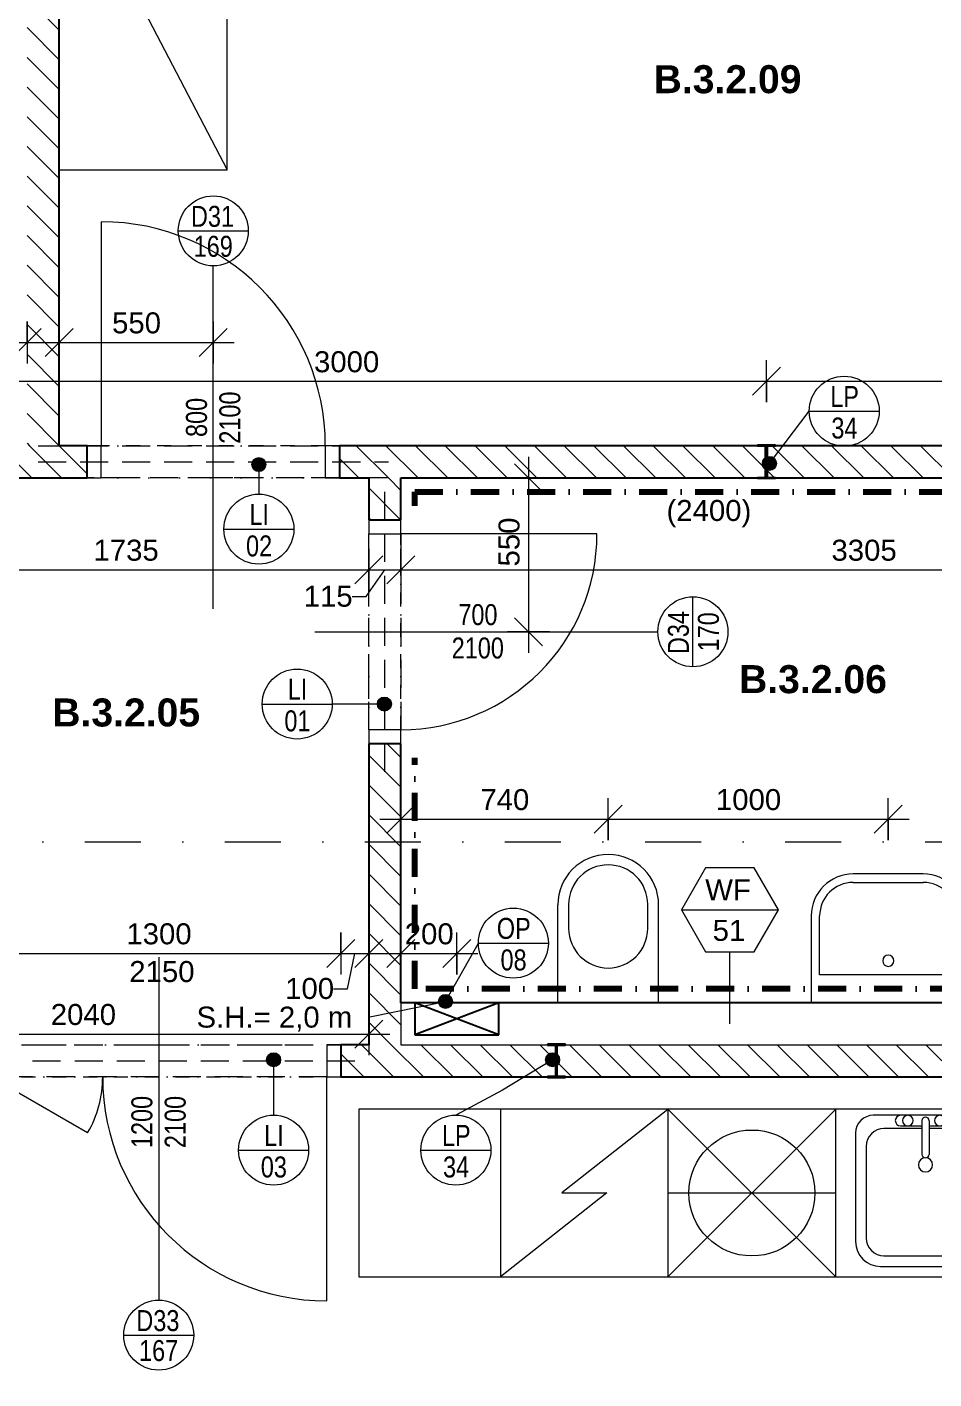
# Model space of a CAD drawing. Header units: millimetres. Extents: x -8380 to 43341, y -2985 to 58543.
# Drawn here: x 16081 to 19319, y 48883 to 53713 of the extents above; entities that cross this region are included whole.
import ezdxf

# ---------------------------------------------------------------- set-up
doc = ezdxf.new("R2010")
doc.units = ezdxf.units.MM
for name, pattern in [('HA_Dash_3mm-S1mm', [150, 100, -50]), ('HA_DashDot_10mm-S3mm', [500, 200, -150, 0, -150]), ('HA_DashDot_2_2mm-S0_6mm', [110, 50, -30, 0, -30]), ('HA_DashDot_4mm-S1mm', [200, 100, -50, 0, -50])]:
    doc.linetypes.add(name, pattern=pattern)
for name, color, linetype, lineweight in [('A-____-____-DIMS', 9, 'Continuous', 5), ('A-____-____-DIMS-50', 9, 'Continuous', 5), ('A-AREA-____-IDEN', 9, 'Continuous', 9), ('A-DETL-____-OTLN', 9, 'Continuous', 25), ('A-DOOR-____-IDEN', 9, 'Continuous', 9), ('A-DOOR-____-MCUT', 9, 'HA_DashDot_2_2mm-S0_6mm', 9), ('A-DOOR-____-OTLN', 9, 'Continuous', 9), ('A-DOOR-FRAM-MCUT', 9, 'Continuous', 9), ('A-GENM-____-HDLN', 9, 'HA_Dash_3mm-S1mm', 9), ('A-GENM-____-IDEN', 9, 'Continuous', 9), ('A-GENM-____-OTLN', 9, 'Continuous', 9), ('A-WALL-____-IDEN', 9, 'Continuous', 9), ('A-WALL-____-MCUT', 9, 'Continuous', 25), ('A-WALL-____-PATT', 9, 'Continuous', 25), ('G-____-____-TEXT', 9, 'Continuous', 5), ('I-FURN-____-OTLN', 9, 'Continuous', 9), ('I-WALL-____-MCUT', 9, 'Continuous', 25), ('P-SANR-FIXT-OTLN', 9, 'Continuous', 9), ('Q-CASE-____-OTLN', 9, 'Continuous', 9), ('Q-SPCQ-____-OTLN', 9, 'Continuous', 9), ('S-COLS-____-MCUT', 9, 'Continuous', 25), ('S-COLS-____-OTLN', 9, 'Continuous', 9), ('S-GRID-____-OTLN', 9, 'Continuous', 5)]:
    doc.layers.add(name, color=color, linetype=linetype, lineweight=lineweight)
doc.styles.add('Arial_1', font='arial.ttf', dxfattribs={"height": 75})
doc.styles.add('Arial_2', font='arial.ttf', dxfattribs={"width": 0.8, "height": 75})
doc.styles.add('Arial_B', font='arialbd.ttf', dxfattribs={"height": 100})
doc.dimstyles.new('Inner_Dimensions', dxfattribs={"dimscale": 304.8, "dimtxt": 76.519455, "dimasz": 0.328084, "dimexe": 0.246063, "dimexo": 0.0625, "dimgap": 0.032808, "dimtad": 1, "dimdec": 0, "dimzin": 0, "dimdsep": 46, "dimtxsty": 'Arial_1', "dimblk1": 'OBLIQUE', "dimblk2": 'OBLIQUE', "dimsah": 1, "dimcen": 0.09, "dimdle": 0.246063, "dimazin": 0, "dimtfac": 1, "dimtdec": 4, "dimtix": 1, "dimtmove": 2, "dimatfit": 3, "dimfxl": 0.246063, "dimfxlon": 1, "dimtvp": 1, "dimtolj": 1, "dimtzin": 0, "dimlwd": 9, "dimlwe": 9, "dimarcsym": 2})
doc.dimstyles.new('Inner_Dimensions_1', dxfattribs={"dimscale": 304.8, "dimtxt": 76.519455, "dimasz": 0.328084, "dimexe": 0.246063, "dimexo": 0.0625, "dimgap": 0.032808, "dimtad": 1, "dimdec": 0, "dimzin": 0, "dimdsep": 46, "dimtxsty": 'Arial_1', "dimblk1": 'OBLIQUE', "dimblk2": 'OBLIQUE', "dimsah": 1, "dimcen": 0.09, "dimdle": 0.246063, "dimazin": 0, "dimtfac": 1, "dimtdec": 4, "dimtix": 1, "dimtmove": 0, "dimatfit": 3, "dimfxl": 0.246063, "dimfxlon": 1, "dimtvp": 1, "dimtolj": 1, "dimtzin": 0, "dimlwd": 9, "dimlwe": 9, "dimarcsym": 2})
doc.dimstyles.new('Inner_Dimensions_2', dxfattribs={"dimscale": 304.8, "dimtxt": 76.519455, "dimasz": 0.328084, "dimexe": 0.246063, "dimexo": 0.0625, "dimgap": 0.032808, "dimtad": 1, "dimdec": 0, "dimzin": 0, "dimdsep": 46, "dimtxsty": 'Arial_1', "dimblk1": 'OBLIQUE', "dimblk2": 'OBLIQUE', "dimsah": 1, "dimcen": 0.09, "dimdle": 0.246063, "dimazin": 0, "dimtfac": 1, "dimtdec": 4, "dimtix": 1, "dimtmove": 1, "dimatfit": 3, "dimfxl": 0.246063, "dimfxlon": 1, "dimtvp": 1, "dimtolj": 1, "dimtzin": 0, "dimlwd": 9, "dimlwe": 9, "dimarcsym": 2})
pattern_1 = [(135, (0, 0), (-53.03301, -53.03301), [])]

# ---------------------------------------------------------------- blocks, each defined once
blk = doc.blocks.new('HA_DR_Single_Swing_Solid - In_BJ_800x2100-2124338-DPS_3NP - B')
at = {"layer": 'A-DOOR-____-MCUT'}
for p, q in [((-400, 57.5), (400, 57.5)), ((-400, -57.5), (400, -57.5))]:
    blk.add_line(p, q, dxfattribs=at)
at = {"layer": 'A-DOOR-____-OTLN', "lineweight": 5}
blk.add_line((400, -857.5), (400, -57.5), dxfattribs=at)
blk.add_arc((400, -57.5), 800, 180, 270, dxfattribs=at)
at = {"layer": 'A-DOOR-FRAM-MCUT'}
for p, q in [((-400, 57.5), (-450, 57.5)), ((-400, -57.5), (-400, 57.5)), ((450, 57.5), (400, 57.5)), ((400, 57.5), (400, -57.5)), ((-450, -57.5), (-400, -57.5)), ((400, -57.5), (450, -57.5))]:
    blk.add_line(p, q, dxfattribs=at)
blk = doc.blocks.new('HA_DR_Single_Swing_Solid - In_BJ_700x2100-2124342-DPS_3NP - B')
at = {"layer": 'A-DOOR-____-MCUT'}
for p, q in [((-350, 57.5), (350, 57.5)), ((-350, -57.5), (350, -57.5))]:
    blk.add_line(p, q, dxfattribs=at)
at = {"layer": 'A-DOOR-____-OTLN', "lineweight": 5}
blk.add_line((350, -757.5), (350, -57.5), dxfattribs=at)
blk.add_arc((350, -57.5), 700, 180, 270, dxfattribs=at)
at = {"layer": 'A-DOOR-FRAM-MCUT'}
for p, q in [((-350, 57.5), (-400, 57.5)), ((-350, -57.5), (-350, 57.5)), ((400, 57.5), (350, 57.5)), ((350, 57.5), (350, -57.5)), ((-400, -57.5), (-350, -57.5)), ((350, -57.5), (400, -57.5))]:
    blk.add_line(p, q, dxfattribs=at)
blk = doc.blocks.new('ABMV_Toilet_WallHung - Default-1991237-DPS_3NP - B')
at = {"layer": 'P-SANR-FIXT-OTLN'}
for p, q in [((-55, 75), (-55, 424.6)), ((-16.3, 426.2), (-16.3, 340.3)), ((266.3, 340.3), (266.3, 426.2)), ((305, 75), (305, 424.6))]:
    blk.add_line(p, q, dxfattribs=at)
for centre, radius, start, end in [((125, 424.6), 180, 0, 180), ((125, 426.2), 141.3, 360, 180), ((125, 340.3), 141.3, 180, 360)]:
    blk.add_arc(centre, radius, start, end, dxfattribs=at)
blk = doc.blocks.new('ABMV_WashBasin_Generic - 550x460-1960196-DPS_3NP - B')
at = {"layer": 'P-SANR-FIXT-OTLN'}
for p, q in [((250, 535), (0, 535)), ((0, 505), (250, 505)), ((-150, 385), (-150, 75)), ((-120, 175), (-120, 385)), ((370, 385), (370, 175)), ((400, 75), (400, 385)), ((370, 175), (-120, 175))]:
    blk.add_line(p, q, dxfattribs=at)
for centre, radius, start, end in [((0, 385), 150, 90, 180), ((250, 385), 150, 360, 90), ((0, 385), 120, 90, 180), ((250, 385), 120, 360, 90), ((125, 225), 20, 90, 270), ((125, 225), 20, 270, 90)]:
    blk.add_arc(centre, radius, start, end, dxfattribs=at)
blk = doc.blocks.new('HA_DR_Double_Swing_Solid - In_BJ_1200x2100_800-1670800-DPS_3NP - B')
at = {"layer": 'A-DOOR-____-MCUT'}
for p, q in [((-600, 57.5), (600, 57.5)), ((-600, -57.5), (600, -57.5))]:
    blk.add_line(p, q, dxfattribs=at)
at = {"layer": 'A-DOOR-____-OTLN', "lineweight": 5}
for p, q in [((-253.6, -257.5), (-600, -57.5)), ((600, -857.5), (600, -57.5))]:
    blk.add_line(p, q, dxfattribs=at)
for centre, radius, start, end in [((-600, -57.5), 400, 330, 0), ((600, -57.5), 800, 180, 270)]:
    blk.add_arc(centre, radius, start, end, dxfattribs=at)
at = {"layer": 'A-DOOR-FRAM-MCUT'}
for p, q in [((-600, 57.5), (-650, 57.5)), ((-600, -57.5), (-600, 57.5)), ((650, 57.5), (600, 57.5)), ((600, 57.5), (600, -57.5)), ((-650, -57.5), (-600, -57.5)), ((600, -57.5), (650, -57.5))]:
    blk.add_line(p, q, dxfattribs=at)
blk = doc.blocks.new('Casework 6 - Casework 6-1454618-DPS_3NP - B')
at = {"layer": 'Q-CASE-____-OTLN'}
for p, q in [((17770.7, 49847.7), (17265.7, 49847.7)), ((17265.7, 49847.7), (17265.7, 49247.7)), ((19855.7, 49847.7), (18968.8, 49847.7)), ((20620.7, 48771.8), (20620.7, 49537.7)), ((17265.7, 49247.7), (17770.7, 49247.7)), ((18968.8, 49247.7), (20020.7, 49247.7)), ((20020.7, 49247.7), (20020.7, 48771.8)), ((20020.7, 48171.8), (20020.7, 47677.7)), ((20620.7, 47677.7), (20620.7, 48171.8)), ((20020.7, 47677.7), (20620.7, 47677.7))]:
    blk.add_line(p, q, dxfattribs=at)
blk = doc.blocks.new('Lednice_Mraznička_ADNS - Lednice 600x600x1800-1448766-DPS_3NP - B')
at = {"layer": 'Q-SPCQ-____-OTLN'}
for p, q in [((298.1, 300), (-300, 300)), ((-300, 300), (-300, -300)), ((298.1, 298.5), (-80, 0)), ((80, 0), (-300, -300)), ((-80, 0), (80, 0)), ((-300, -300), (298.1, -300))]:
    blk.add_line(p, q, dxfattribs=at)
blk = doc.blocks.new('Kuchyňská_linka_myčka_ADNS - Myčka-1448768-DPS_3NP - B')
at = {"layer": 'Q-SPCQ-____-OTLN'}
for p, q in [((300, 300), (-300, 300)), ((-300, 300), (-300, -300)), ((300, 300), (-300, -300)), ((-300, 300), (300, -300)), ((300, 300), (-300, 300)), ((-300, 300), (-300, 0)), ((300, -300), (300, 300)), ((300, 0), (300, 300)), ((-300, 0), (300, 0)), ((-300, -300), (300, -300))]:
    blk.add_line(p, q, dxfattribs=at)
blk.add_circle((0, 0), 225, dxfattribs=at)
blk = doc.blocks.new('Skříňka se dřezem_ pravoúhlá - 500 x 440mm-1452876-DPS_3NP - B')
at = {"layer": 'P-SANR-FIXT-OTLN'}
for p, q in [((202.2, 180.1), (-170.8, 180.1)), ((202.2, 180.1), (-170.8, 180.1)), ((91.9, 180.1), (-73.2, 180.1)), ((3, 160.7), (3, 40.4)), ((28.4, 160.7), (28.4, 40.4)), ((-234.3, 116.6), (-234.3, -271)), ((-234.3, 116.6), (-234.3, -271)), ((3, 132.5), (-132.7, 132.5)), ((-73.2, 142), (3, 142)), ((28.4, 142), (91.9, 142)), ((164.1, 132.5), (28.4, 132.5)), ((265.7, -275.5), (265.7, 116.6)), ((265.7, -275.5), (265.7, 116.6)), ((-196.2, 69), (-196.2, -258.3)), ((227.6, -258.3), (227.6, 69)), ((-132.7, -321.8), (164.1, -321.8)), ((-145.4, -359.9), (181.3, -359.9)), ((-145.4, -359.9), (181.3, -359.9))]:
    blk.add_line(p, q, dxfattribs=at)
for centre, radius, start, end in [((-170.8, 116.6), 63.5, 90, 180), ((-170.8, 116.6), 63.5, 90, 180), ((-73.2, 161.1), 19, 90, 270), ((-47.8, 161.1), 19, 360, 180), ((-47.8, 161.1), 19, 180, 0), ((15.7, 160.7), 12.7, 360, 180), ((66.5, 161.1), 19, 360, 180), ((66.5, 161.1), 19, 180, 360), ((91.9, 161.1), 19, 270, 90), ((202.2, 116.6), 63.5, 0, 90), ((202.2, 116.6), 63.5, 360, 90), ((-132.7, 69), 63.5, 90, 180), ((164.1, 69), 63.5, 0, 90), ((15.7, 3.2), 25.4, 360, 180), ((15.7, 3.2), 25.4, 180, 0), ((15.7, 40.4), 12.7, 180, 0), ((-145.4, -271), 88.9, 180, 270), ((-145.4, -271), 88.9, 180, 270), ((-132.7, -258.3), 63.5, 180, 270), ((164.1, -258.3), 63.5, 270, 0), ((181.3, -275.5), 84.4, 270, 0), ((181.3, -275.5), 84.4, 270, 0)]:
    blk.add_arc(centre, radius, start, end, dxfattribs=at)
blk = doc.blocks.new('NAB_Šatní_skříň_ADNS - 600x2000xšířka-1508576-DPS_3NP - B')
at = {"layer": 'I-FURN-____-OTLN'}
for p, q in [((2300, 600), (1095.4, 600)), ((1150, 0), (2300, 600)), ((2300, 0), (2300, 600)), ((88.2, 554), (1150, 0))]:
    blk.add_line(p, q, dxfattribs=at)
blk = doc.blocks.new('HA_GM_Tiling_LineBased - Generic Tiles-1704467-DPS_3NP - B')
at = {"layer": 'A-GENM-____-OTLN', "linetype": 'HA_DashDot_4mm-S1mm', "lineweight": 80}
blk.add_line((50, -50), (99.7, -50), dxfattribs=at)
blk = doc.blocks.new('HA_GM_Tiling_LineBased - Generic Tiles-1704434-DPS_3NP - B')
at = {"layer": 'A-GENM-____-OTLN', "linetype": 'HA_DashDot_4mm-S1mm', "lineweight": 80}
blk.add_line((50, -50), (3255, -50), dxfattribs=at)
blk = doc.blocks.new('HA_GM_Tiling_LineBased - Generic Tiles-1704479-DPS_3NP - B')
at = {"layer": 'A-GENM-____-OTLN', "linetype": 'HA_DashDot_4mm-S1mm', "lineweight": 80}
blk.add_line((50, -50), (2390, -50), dxfattribs=at)
blk = doc.blocks.new('HA_GM_Tiling_LineBased - Generic Tiles-2045616-DPS_3NP - B')
at = {"layer": 'A-GENM-____-OTLN', "linetype": 'HA_DashDot_4mm-S1mm', "lineweight": 80}
blk.add_line((50, -50), (875.3, -50), dxfattribs=at)
blk = doc.blocks.new('HA_sCO_I_Parallel - IPE 120-1899490-DPS_3NP - B')
at = {"layer": 'S-COLS-____-MCUT'}
for p, q in [((-32, 60), (32, 60)), ((-32, 55.6), (-32, 60)), ((-3.15, 55.6), (-32, 55.6)), ((-3.15, -55.6), (-3.15, 55.6)), ((3.15, 55.6), (3.15, -55.6)), ((32, 55.6), (3.15, 55.6)), ((32, 60), (32, 55.6)), ((-32, -55.6), (-3.15, -55.6)), ((-32, -60), (-32, -55.6)), ((32, -60), (-32, -60)), ((3.15, -55.6), (32, -55.6)), ((32, -55.6), (32, -60))]:
    blk.add_line(p, q, dxfattribs=at)
blk = doc.blocks.new('TB_Porotherm KP11_5_1500mm - TB_Porotherm KP11_5_1500mm-1920557-DPS_3NP - B')
at = {"layer": 'A-GENM-____-HDLN'}
for p, q in [((-750, 57.5), (750, 57.5)), ((-750, 0), (750, 0)), ((750, -57.5), (-750, -57.5))]:
    blk.add_line(p, q, dxfattribs=at)
blk = doc.blocks.new('TB_Porotherm KP11_5_1000mm - TB_Porotherm KP11_5_1000mm-1908785-DPS_3NP - B')
at = {"layer": 'A-GENM-____-HDLN'}
for p, q in [((-500, 57.5), (500, 57.5)), ((-500, 0), (500, 0)), ((500, -57.5), (-500, -57.5))]:
    blk.add_line(p, q, dxfattribs=at)
blk = doc.blocks.new('TB_Porotherm KP11_5_1250mm - TB_Porotherm KP11_5_1250mm-1919733-DPS_3NP - B')
at = {"layer": 'A-GENM-____-HDLN'}
for p, q in [((-625, 57.5), (625, 57.5)), ((-625, 0), (625, 0)), ((625, -57.5), (-625, -57.5))]:
    blk.add_line(p, q, dxfattribs=at)
blk = doc.blocks.new('HA_sCO_I_Parallel - IPE 120-2045981-DPS_3NP - B')
at = {"layer": 'S-COLS-____-MCUT'}
for p, q in [((32, 60), (-32, 60)), ((-32, 60), (-32, 55.6)), ((-32, 55.6), (-3.15, 55.6)), ((-3.15, 55.6), (-3.15, -55.6)), ((3.15, -55.6), (3.15, 55.6)), ((3.15, 55.6), (32, 55.6)), ((32, 55.6), (32, 60)), ((-32, -55.6), (-32, -60)), ((-3.15, -55.6), (-32, -55.6)), ((-32, -60), (32, -60)), ((32, -55.6), (3.15, -55.6)), ((32, -60), (32, -55.6))]:
    blk.add_line(p, q, dxfattribs=at)
blk = doc.blocks.new('DIMBLOCK39-DPS_3NP - B')
at = {"layer": 'A-____-____-DIMS-50', "lineweight": 9}
for p, q in [((15565.7, 51849.1), (15565.7, 51699.1)), ((15565.7, 51774.1), (15565.7, 51849.1)), ((15565.7, 51774.1), (15615.7, 51824.1)), ((17300.7, 51849.1), (17300.7, 51699.1)), ((17300.7, 51774.1), (17300.7, 51849.1)), ((17300.7, 51774.1), (17350.7, 51824.1)), ((15565.7, 51774.1), (15515.7, 51724.1)), ((15565.7, 51774.1), (17300.7, 51774.1)), ((17300.7, 51774.1), (17250.7, 51724.1))]:
    blk.add_line(p, q, dxfattribs=at)
at = {"layer": 'A-____-____-DIMS-50', "color": 0, "lineweight": 9, "insert": (16317.8, 51881.5), "char_height": 75, "width": 276.883, "attachment_point": 1, "line_spacing_factor": 0.941778, "style": 'Arial_1'}
blk.add_mtext('1735', dxfattribs=at)
blk = doc.blocks.new('_Oblique')
at = {"color": 0, "linetype": 'ByBlock', "lineweight": -2}
blk.add_line((-0.5, -0.5), (0.5, 0.5), dxfattribs=at)
blk = doc.blocks.new('DIMBLOCK40-DPS_3NP - B')
at = {"layer": 'A-____-____-DIMS-50', "lineweight": 9}
for p, q in [((17300.7, 51849.1), (17300.7, 51699.1)), ((17300.7, 51774.1), (17300.7, 51849.1)), ((17300.7, 51774.1), (17350.7, 51824.1)), ((17415.7, 51849.1), (17415.7, 51699.1)), ((17415.7, 51774.1), (17415.7, 51849.1)), ((17415.7, 51774.1), (17465.7, 51824.1)), ((17300.7, 51774.1), (17250.7, 51724.1)), ((17291.3, 51678.8), (17358.2, 51774.1)), ((17300.7, 51774.1), (17415.7, 51774.1)), ((17415.7, 51774.1), (17365.7, 51724.1)), ((17241.3, 51678.8), (17291.3, 51678.8))]:
    blk.add_line(p, q, dxfattribs=at)
at = {"layer": 'A-____-____-DIMS-50', "color": 0, "lineweight": 9, "insert": (17068.3, 51717.3), "char_height": 75, "width": 207.662, "attachment_point": 1, "line_spacing_factor": 0.941778, "style": 'Arial_1'}
blk.add_mtext('115', dxfattribs=at)
blk = doc.blocks.new('DIMBLOCK41-DPS_3NP - B')
at = {"layer": 'A-____-____-DIMS-50', "lineweight": 9}
for p, q in [((17415.7, 51849.1), (17415.7, 51699.1)), ((17415.7, 51774.1), (17415.7, 51849.1)), ((17415.7, 51774.1), (17465.7, 51824.1)), ((20720.7, 51849.1), (20720.7, 51699.1)), ((20720.7, 51774.1), (20720.7, 51849.1)), ((20720.7, 51774.1), (20770.7, 51824.1)), ((17415.7, 51774.1), (17365.7, 51724.1)), ((17415.7, 51774.1), (20795.7, 51774.1)), ((20720.7, 51774.1), (20670.7, 51724.1))]:
    blk.add_line(p, q, dxfattribs=at)
at = {"layer": 'A-____-____-DIMS-50', "color": 0, "lineweight": 9, "insert": (18952.8, 51881.5), "char_height": 75, "width": 276.883, "attachment_point": 1, "line_spacing_factor": 0.941778, "style": 'Arial_1'}
blk.add_mtext('3305', dxfattribs=at)
blk = doc.blocks.new('DIMBLOCK69-DPS_3NP - B')
at = {"layer": 'A-____-____-DIMS-50', "lineweight": 9}
for p, q in [((15450.7, 52511.3), (15450.7, 52661.3)), ((16080.7, 52661.3), (16080.7, 52511.3)), ((16080.7, 52586.3), (16080.7, 52661.3)), ((15450.7, 52586.3), (15500.7, 52636.3)), ((16080.7, 52586.3), (16130.7, 52636.3)), ((15375.7, 52586.3), (16155.7, 52586.3)), ((15450.7, 52586.3), (15400.7, 52536.3)), ((15450.7, 52586.3), (15450.7, 52511.3)), ((16080.7, 52586.3), (16030.7, 52536.3))]:
    blk.add_line(p, q, dxfattribs=at)
at = {"layer": 'A-____-____-DIMS-50', "color": 0, "lineweight": 9, "insert": (15679.2, 52693.7), "char_height": 75, "width": 207.662, "attachment_point": 1, "line_spacing_factor": 0.941778, "style": 'Arial_1'}
blk.add_mtext('630', dxfattribs=at)
blk = doc.blocks.new('HA_TAG_Door_TypeMark_wDimensions - Scale50_Right with Bouble-921060-DPS_3NP - B')
at = {"layer": 'A-DOOR-____-IDEN'}
for p, q in [((0, 5), (0, -19.5)), ((-2.5, -22), (2.5, -22))]:
    blk.add_line(p, q, dxfattribs=at)
blk.add_circle((0, -22), 2.5, dxfattribs=at)
blk = doc.blocks.new('HA_TAG_Door_TypeMark_wDimensions - Scale50_Left with Bouble-921048-DPS_3NP - B')
at = {"layer": 'A-DOOR-____-IDEN'}
for p, q in [((-2.5, 22), (2.5, 22)), ((0, -5), (0, 19.5))]:
    blk.add_line(p, q, dxfattribs=at)
blk.add_circle((0, 22), 2.5, dxfattribs=at)
blk = doc.blocks.new('HA_TAG_WA_Partitions - Group _ Type Mark-556634-DPS_3NP - B')
at = {"layer": 'A-WALL-____-IDEN'}
for p, q in [((-1.732, 3), (-3.464, 0)), ((1.732, 3), (-1.732, 3)), ((3.464, 0), (1.732, 3)), ((-3.464, 0), (3.464, 0)), ((-3.464, 0), (-1.732, -3)), ((1.732, -3), (3.464, 0)), ((-1.732, -3), (1.732, -3))]:
    blk.add_line(p, q, dxfattribs=at)
blk = doc.blocks.new('DIMBLOCK127-DPS_3NP - B')
at = {"layer": 'A-____-____-DIMS-50', "lineweight": 9}
for p, q in [((17871.3, 52177.4), (17871.3, 51477.7)), ((17871.3, 52102.4), (17821.3, 52152.4)), ((17946.3, 52102.4), (17796.3, 52102.4)), ((17871.3, 52102.4), (17921.3, 52052.4)), ((17871.3, 52102.4), (17946.3, 52102.4)), ((17871.3, 51552.7), (17821.3, 51602.7)), ((17946.3, 51552.7), (17796.3, 51552.7)), ((17871.3, 51552.7), (17921.3, 51502.7)), ((17871.3, 51552.7), (17946.3, 51552.7))]:
    blk.add_line(p, q, dxfattribs=at)
at = {"layer": 'A-____-____-DIMS-50', "color": 0, "lineweight": 9, "insert": (17764, 51785.8), "char_height": 75, "width": 207.662, "attachment_point": 1, "rotation": 90, "line_spacing_factor": 0.941778, "style": 'Arial_1'}
blk.add_mtext('550', dxfattribs=at)
blk = doc.blocks.new('DIMBLOCK128-DPS_3NP - B')
at = {"layer": 'A-____-____-DIMS-50', "lineweight": 9}
for p, q in [((16195.7, 52661.3), (16195.7, 52511.3)), ((16195.7, 52586.3), (16195.7, 52661.3)), ((16745.7, 52661.3), (16745.7, 52511.3)), ((16745.7, 52586.3), (16745.7, 52661.3)), ((16195.7, 52586.3), (16245.7, 52636.3)), ((16745.7, 52586.3), (16795.7, 52636.3)), ((16120.7, 52586.3), (16820.7, 52586.3)), ((16195.7, 52586.3), (16145.7, 52536.3)), ((16745.7, 52586.3), (16695.7, 52536.3))]:
    blk.add_line(p, q, dxfattribs=at)
at = {"layer": 'A-____-____-DIMS-50', "color": 0, "lineweight": 9, "insert": (16384.2, 52693.7), "char_height": 75, "width": 207.662, "attachment_point": 1, "line_spacing_factor": 0.941778, "style": 'Arial_1'}
blk.add_mtext('550', dxfattribs=at)
blk = doc.blocks.new('DIMBLOCK138-DPS_3NP - B')
at = {"layer": 'A-____-____-DIMS-50', "lineweight": 9}
for p, q in [((15260.7, 50190.5), (15260.7, 50040.5)), ((15260.7, 50115.5), (15260.7, 50190.5)), ((17300.7, 50190.5), (17300.7, 50040.5)), ((17300.7, 50115.5), (17300.7, 50190.5)), ((15260.7, 50115.5), (15310.7, 50165.5)), ((17300.7, 50115.5), (17350.7, 50165.5)), ((15260.7, 50115.5), (15210.7, 50065.5)), ((15260.7, 50115.5), (17375.7, 50115.5)), ((17300.7, 50115.5), (17250.7, 50065.5))]:
    blk.add_line(p, q, dxfattribs=at)
at = {"layer": 'A-____-____-DIMS-50', "color": 0, "lineweight": 9, "insert": (16165.3, 50222.9), "char_height": 75, "width": 276.883, "attachment_point": 1, "line_spacing_factor": 0.941778, "style": 'Arial_1'}
blk.add_mtext('2040', dxfattribs=at)
blk = doc.blocks.new('DIMBLOCK174-DPS_3NP - B')
at = {"layer": 'A-____-____-DIMS-50', "lineweight": 9}
for p, q in [((15900.7, 50478.7), (15900.7, 50328.7)), ((15900.7, 50403.7), (15900.7, 50478.7)), ((17200.7, 50478.7), (17200.7, 50328.7)), ((17200.7, 50403.7), (17200.7, 50478.7)), ((15900.7, 50403.7), (15950.7, 50453.7)), ((17200.7, 50403.7), (17250.7, 50453.7)), ((15900.7, 50403.7), (15850.7, 50353.7)), ((15900.7, 50403.7), (17200.7, 50403.7)), ((17200.7, 50403.7), (17150.7, 50353.7))]:
    blk.add_line(p, q, dxfattribs=at)
at = {"layer": 'A-____-____-DIMS-50', "color": 0, "lineweight": 9, "insert": (16435.3, 50511.1), "char_height": 75, "width": 276.883, "attachment_point": 1, "line_spacing_factor": 0.941778, "style": 'Arial_1'}
blk.add_mtext('1300', dxfattribs=at)
blk = doc.blocks.new('DIMBLOCK175-DPS_3NP - B')
at = {"layer": 'A-____-____-DIMS-50', "lineweight": 9}
for p, q in [((17200.7, 50478.7), (17200.7, 50328.7)), ((17200.7, 50403.7), (17200.7, 50478.7)), ((17300.7, 50478.7), (17300.7, 50328.7)), ((17300.7, 50403.7), (17300.7, 50478.7)), ((17200.7, 50403.7), (17250.7, 50453.7)), ((17300.7, 50403.7), (17350.7, 50453.7)), ((17200.7, 50403.7), (17150.7, 50353.7)), ((17200.7, 50403.7), (17375.7, 50403.7)), ((17225.2, 50277.3), (17250.7, 50403.7)), ((17300.7, 50403.7), (17250.7, 50353.7)), ((17175.2, 50277.3), (17225.2, 50277.3))]:
    blk.add_line(p, q, dxfattribs=at)
at = {"layer": 'A-____-____-DIMS-50', "color": 0, "lineweight": 9, "insert": (17002.2, 50315.8), "char_height": 75, "width": 207.662, "attachment_point": 1, "line_spacing_factor": 0.941778, "style": 'Arial_1'}
blk.add_mtext('100', dxfattribs=at)
blk = doc.blocks.new('HA_TAG_GM_Products - Generic-588599-DPS_3NP - B')
at = {"layer": 'A-GENM-____-IDEN'}
blk.add_line((-2.5, 0), (2.5, 0), dxfattribs=at)
blk.add_circle((0, 0), 2.5, dxfattribs=at)
blk = doc.blocks.new('DIMBLOCK182-DPS_3NP - B')
at = {"layer": 'A-____-____-DIMS-50', "lineweight": 9}
for p, q in [((15720.7, 52382.8), (15720.7, 52522.4)), ((18720.7, 52372.4), (18720.7, 52522.4)), ((15720.7, 52447.4), (15770.7, 52497.4)), ((18720.7, 52447.4), (18770.7, 52497.4)), ((15645.7, 52447.4), (18720.7, 52447.4)), ((15720.7, 52447.4), (15670.7, 52397.4)), ((15720.7, 52447.4), (15720.7, 52382.8)), ((18720.7, 52447.4), (18670.7, 52397.4)), ((18720.7, 52447.4), (18720.7, 52372.4))]:
    blk.add_line(p, q, dxfattribs=at)
at = {"layer": 'A-____-____-DIMS-50', "color": 0, "lineweight": 9, "insert": (17105.3, 52554.8), "char_height": 75, "width": 276.883, "attachment_point": 1, "line_spacing_factor": 0.941778, "style": 'Arial_1'}
blk.add_mtext('3000', dxfattribs=at)
blk = doc.blocks.new('DIMBLOCK183-DPS_3NP - B')
at = {"layer": 'A-____-____-DIMS-50', "lineweight": 9}
for p, q in [((18720.7, 52372.4), (18720.7, 52522.4)), ((20720.7, 52522.4), (20720.7, 52372.4)), ((20720.7, 52447.4), (20720.7, 52522.4)), ((18720.7, 52447.4), (18770.7, 52497.4)), ((20720.7, 52447.4), (20770.7, 52497.4)), ((18720.7, 52447.4), (18670.7, 52397.4)), ((18720.7, 52447.4), (20795.7, 52447.4)), ((18720.7, 52447.4), (18720.7, 52372.4)), ((20720.7, 52447.4), (20670.7, 52397.4))]:
    blk.add_line(p, q, dxfattribs=at)
at = {"layer": 'A-____-____-DIMS-50', "color": 0, "lineweight": 9, "insert": (19690.7, 52554.8), "char_height": 75, "width": 276.883, "attachment_point": 1, "line_spacing_factor": 0.941778, "style": 'Arial_1'}
blk.add_mtext('2000', dxfattribs=at)
blk = doc.blocks.new('DIMBLOCK209-DPS_3NP - B')
at = {"layer": 'A-____-____-DIMS-50', "lineweight": 9}
for p, q in [((17415.7, 50478.7), (17415.7, 50328.7)), ((17415.7, 50403.7), (17415.7, 50478.7)), ((17615.7, 50328.7), (17615.7, 50478.7)), ((17415.7, 50403.7), (17465.7, 50453.7)), ((17615.7, 50403.7), (17665.7, 50453.7)), ((17340.7, 50403.7), (17690.7, 50403.7)), ((17415.7, 50403.7), (17365.7, 50353.7)), ((17615.7, 50403.7), (17565.7, 50353.7)), ((17615.7, 50403.7), (17615.7, 50328.7))]:
    blk.add_line(p, q, dxfattribs=at)
at = {"layer": 'A-____-____-DIMS-50', "color": 0, "lineweight": 9, "insert": (17429.2, 50511.1), "char_height": 75, "width": 207.662, "attachment_point": 1, "line_spacing_factor": 0.941778, "style": 'Arial_1'}
blk.add_mtext('200', dxfattribs=at)
blk = doc.blocks.new('DIMBLOCK221-DPS_3NP - B')
at = {"layer": 'A-____-____-DIMS-50', "lineweight": 9}
for p, q in [((17415.7, 50958.3), (17415.7, 50808.3)), ((17415.7, 50883.3), (17415.7, 50958.3)), ((18155.7, 50808.3), (18155.7, 50958.3)), ((17415.7, 50883.3), (17465.7, 50933.3)), ((18155.7, 50883.3), (18205.7, 50933.3)), ((17340.7, 50883.3), (18155.7, 50883.3)), ((17415.7, 50883.3), (17365.7, 50833.3)), ((18155.7, 50883.3), (18105.7, 50833.3)), ((18155.7, 50883.3), (18155.7, 50808.3))]:
    blk.add_line(p, q, dxfattribs=at)
at = {"layer": 'A-____-____-DIMS-50', "color": 0, "lineweight": 9, "insert": (17699.2, 50990.6), "char_height": 75, "width": 207.662, "attachment_point": 1, "line_spacing_factor": 0.941778, "style": 'Arial_1'}
blk.add_mtext('740', dxfattribs=at)
blk = doc.blocks.new('DIMBLOCK222-DPS_3NP - B')
at = {"layer": 'A-____-____-DIMS-50', "lineweight": 9}
for p, q in [((18155.7, 50808.3), (18155.7, 50958.3)), ((19155.7, 50808.3), (19155.7, 50958.3)), ((18155.7, 50883.3), (18205.7, 50933.3)), ((19155.7, 50883.3), (19205.7, 50933.3)), ((18155.7, 50883.3), (18105.7, 50833.3)), ((18155.7, 50883.3), (19230.7, 50883.3)), ((18155.7, 50883.3), (18155.7, 50808.3)), ((19155.7, 50883.3), (19105.7, 50833.3)), ((19155.7, 50883.3), (19155.7, 50808.3))]:
    blk.add_line(p, q, dxfattribs=at)
at = {"layer": 'A-____-____-DIMS-50', "color": 0, "lineweight": 9, "insert": (18540.3, 50990.6), "char_height": 75, "width": 276.883, "attachment_point": 1, "line_spacing_factor": 0.941778, "style": 'Arial_1'}
blk.add_mtext('1000', dxfattribs=at)

msp = doc.modelspace()

# ---------------------------------------------------------------- hatches: boundary and pattern name
at = {"layer": 'A-GENM-____-IDEN'}
h = msp.add_hatch(color=256, dxfattribs=at)
edge = h.paths.add_edge_path()
edge.add_arc((16908.4, 52150), 25, 0, 360)
h = msp.add_hatch(color=256, dxfattribs=at)
edge = h.paths.add_edge_path()
edge.add_arc((18731.4, 52154.1), 25, 0, 360)
h = msp.add_hatch(color=256, dxfattribs=at)
edge = h.paths.add_edge_path()
edge.add_arc((17356.5, 51294.5), 25, 0, 360)
h = msp.add_hatch(color=256, dxfattribs=at)
edge = h.paths.add_edge_path()
edge.add_arc((17574.6, 50232), 25, 0, 360)
h = msp.add_hatch(color=256, dxfattribs=at)
edge = h.paths.add_edge_path()
edge.add_arc((16961.1, 50023.7), 25, 0, 360)
h = msp.add_hatch(color=256, dxfattribs=at)
edge = h.paths.add_edge_path()
edge.add_arc((17957.4, 50023.7), 25, 0, 360)
at = {"layer": 'A-WALL-____-PATT', "lineweight": 5}
h = msp.add_hatch(dxfattribs=at)
h.set_pattern_fill('FP_6', color=256, style=0, pattern_type=2)
h.set_pattern_definition(pattern_1)
h.paths.add_polyline_path([(16195.7, 52217.4), (16195.7, 55572.7), (16080.7, 55572.7), (16080.7, 52217.4)])
h = msp.add_hatch(dxfattribs=at)
h.set_pattern_fill('FP_6', color=256, style=0, pattern_type=2)
h.set_pattern_definition(pattern_1)
h.paths.add_polyline_path([(20720.7, 52102.4), (20720.7, 52217.4), (18752.7, 52217.4), (18752.7, 52215.5), (18723.8, 52215.5), (18723.8, 52104.3), (18752.7, 52104.3), (18752.7, 52102.4), (19694.8, 52102.4)])
h.paths.add_polyline_path([(15752.7, 52102.4), (16295.7, 52102.4), (16295.7, 52217.4), (15752.7, 52217.4), (15752.7, 52215.5), (15723.8, 52215.5), (15723.8, 52104.3), (15752.7, 52104.3)])
h.paths.add_polyline_path([(15450.7, 52102.4), (15688.7, 52102.4), (15688.7, 52104.3), (15717.5, 52104.3), (15717.5, 52215.5), (15688.7, 52215.5), (15688.7, 52217.4), (15450.7, 52217.4)])
h.paths.add_polyline_path([(17415.7, 52102.4), (18688.7, 52102.4), (18688.7, 52104.3), (18717.5, 52104.3), (18717.5, 52215.5), (18688.7, 52215.5), (18688.7, 52217.4), (17195.7, 52217.4), (17195.7, 52102.4), (17300.7, 52102.4)])
h = msp.add_hatch(dxfattribs=at)
h.set_pattern_fill('FP_6', color=256, style=0, pattern_type=2)
h.set_pattern_definition(pattern_1)
h.paths.add_polyline_path([(17415.7, 50077.4), (17415.7, 51152.7), (17300.7, 51152.7), (17300.7, 50077.4)])
h.paths.add_polyline_path([(17300.7, 51952.7), (17415.7, 51952.7), (17415.7, 52102.4), (17300.7, 52102.4)])
h = msp.add_hatch(dxfattribs=at)
h.set_pattern_fill('FP_6', color=256, style=0, pattern_type=2)
h.set_pattern_definition(pattern_1)
h.paths.add_polyline_path([(19855.7, 49962.4), (19855.7, 50077.4), (18002.7, 50077.4), (18002.7, 50075.5), (17973.8, 50075.5), (17973.8, 49964.3), (18002.7, 49964.3), (18002.7, 49962.4), (19694.8, 49962.4)])
h.paths.add_polyline_path([(15900.7, 49962.4), (15900.7, 50077.4), (15352.7, 50077.4), (15352.7, 50075.5), (15323.8, 50075.5), (15323.8, 49964.3), (15352.7, 49964.3), (15352.7, 49962.4)])
h.paths.add_polyline_path([(17200.7, 49962.4), (17938.7, 49962.4), (17938.7, 49964.3), (17967.5, 49964.3), (17967.5, 50075.5), (17938.7, 50075.5), (17938.7, 50077.4), (17200.7, 50077.4)])
h.paths.add_polyline_path([(15260.7, 49962.4), (15288.7, 49962.4), (15288.7, 49964.3), (15317.5, 49964.3), (15317.5, 50075.5), (15288.7, 50075.5), (15288.7, 50077.4), (15260.7, 50077.4), (15260.7, 49964.3)])

# ---------------------------------------------------------------- linework, layer by layer
at = {"layer": 'A-DETL-____-OTLN'}
for p, q in [((17765.7, 50227.4), (17465.7, 50227.4)), ((17465.7, 50227.4), (17465.7, 50112.4)), ((17765.7, 50227.4), (17465.7, 50112.4)), ((17765.7, 50112.4), (17465.7, 50227.4)), ((17765.7, 50112.4), (17765.7, 50227.4)), ((17465.7, 50112.4), (17765.7, 50112.4))]:
    msp.add_line(p, q, dxfattribs=at)
at = {"layer": 'A-GENM-____-IDEN'}
for p, q in [((18731.4, 52154.1), (18873.3, 52340.6)), ((16908.4, 52150), (16908.4, 52044.4)), ((17356.5, 51294.5), (17170.3, 51294.5)), ((17574.6, 50232), (17692, 50440.4)), ((16961.1, 50023.7), (16961.1, 49825.8)), ((17957.4, 50023.7), (17778.4, 49915.1)), ((17778.4, 49915.1), (17611.8, 49825.8))]:
    msp.add_line(p, q, dxfattribs=at)
for centre in [(16908.4, 52150), (18731.4, 52154.1), (17356.5, 51294.5), (17574.6, 50232), (16961.1, 50023.7), (17957.4, 50023.7)]:
    msp.add_circle(centre, 25, dxfattribs=at)
at = {"layer": 'A-WALL-____-IDEN'}
msp.add_line((18590.1, 50152.4), (18590.1, 50409), dxfattribs=at)
at = {"layer": 'A-WALL-____-MCUT', "lineweight": 9}
for p, q in [((17415.7, 50227.4), (17415.7, 50077.4)), ((17415.7, 50077.4), (17938.7, 50077.4)), ((18002.7, 50077.4), (19855.7, 50077.4))]:
    msp.add_line(p, q, dxfattribs=at)
at = {"layer": 'G-____-____-TEXT', "color": 250, "lineweight": 9}
for p, q in [((17568.3, 50229.1), (17304.8, 50176)), ((17304.8, 50176), (17301.4, 50176))]:
    msp.add_line(p, q, dxfattribs=at)
at = {"layer": 'I-WALL-____-MCUT'}
for p, q in [((16195.7, 52217.4), (16195.7, 55485.2)), ((16295.7, 52217.4), (16195.7, 52217.4)), ((16295.7, 52102.4), (16295.7, 52217.4)), ((18688.7, 52217.4), (17195.7, 52217.4)), ((17195.7, 52217.4), (17195.7, 52102.4)), ((20720.7, 52217.4), (18752.7, 52217.4)), ((15752.7, 52102.4), (16295.7, 52102.4)), ((17195.7, 52102.4), (17300.7, 52102.4)), ((17300.7, 52102.4), (17300.7, 51952.7)), ((17415.7, 51952.7), (17415.7, 52102.4)), ((17415.7, 52102.4), (18688.7, 52102.4)), ((18752.7, 52102.4), (20720.7, 52102.4)), ((17300.7, 51952.7), (17415.7, 51952.7)), ((17415.7, 51152.7), (17300.7, 51152.7)), ((17300.7, 51152.7), (17300.7, 50077.4)), ((17415.7, 50227.4), (17415.7, 51152.7)), ((19855.7, 50227.4), (17415.7, 50227.4)), ((17300.7, 50077.4), (17200.7, 50077.4)), ((17200.7, 50077.4), (17200.7, 49962.4)), ((17200.7, 49962.4), (17938.7, 49962.4)), ((18002.7, 49962.4), (19855.7, 49962.4))]:
    msp.add_line(p, q, dxfattribs=at)
at = {"layer": 'S-GRID-____-OTLN', "linetype": 'HA_DashDot_10mm-S3mm', "lineweight": 9}
msp.add_line((-6717.8, 50802.7), (21438.5, 50802.7), dxfattribs=at)

# ---------------------------------------------------------------- block references
at = {"layer": 'A-DOOR-____-IDEN', "xscale": 49.99999999999998, "yscale": 49.99999999999998, "zscale": 49.99999999999998}
for name, p in [('HA_TAG_Door_TypeMark_wDimensions - Scale50_Left with Bouble-921048-DPS_3NP - B', (16745.7, 51884.9)), ('HA_TAG_Door_TypeMark_wDimensions - Scale50_Right with Bouble-921060-DPS_3NP - B', (16550.7, 50139.9))]:
    msp.add_blockref(name, p, dxfattribs=at)
at = {"layer": 'A-DOOR-____-IDEN', "xscale": 49.99999999999998, "yscale": 49.99999999999998, "zscale": 49.99999999999998, "rotation": 89.99999999999991}
msp.add_blockref('HA_TAG_Door_TypeMark_wDimensions - Scale50_Right with Bouble-921060-DPS_3NP - B', (17358.2, 51552.7), dxfattribs=at)
at = {"layer": 'A-DOOR-____-OTLN'}
for name, p, rotation in [('HA_DR_Single_Swing_Solid - In_BJ_800x2100-2124338-DPS_3NP - B', (16745.7, 52159.9), 180), ('HA_DR_Single_Swing_Solid - In_BJ_700x2100-2124342-DPS_3NP - B', (17358.2, 51552.7), 90.0000000000002)]:
    msp.add_blockref(name, p, dxfattribs=dict(at, rotation=rotation))
msp.add_blockref('HA_DR_Double_Swing_Solid - In_BJ_1200x2100_800-1670800-DPS_3NP - B', (16550.7, 50019.9), dxfattribs=at)
at = {"layer": 'A-GENM-____-IDEN', "xscale": 49.99999999999998, "yscale": 49.99999999999998, "zscale": 49.99999999999998}
for p in [(18998.3, 52340.6), (16908.4, 51919.4), (17045.3, 51294.5), (17817, 50440.4), (16961.1, 49700.8), (17611.8, 49700.8)]:
    msp.add_blockref('HA_TAG_GM_Products - Generic-588599-DPS_3NP - B', p, dxfattribs=at)
at = {"layer": 'A-GENM-____-OTLN'}
for name, p in [('TB_Porotherm KP11_5_1250mm - TB_Porotherm KP11_5_1250mm-1919733-DPS_3NP - B', (16745.7, 52159.9)), ('TB_Porotherm KP11_5_1500mm - TB_Porotherm KP11_5_1500mm-1920557-DPS_3NP - B', (16550.7, 50019.9))]:
    msp.add_blockref(name, p, dxfattribs=at)
at = {"layer": 'A-GENM-____-OTLN', "rotation": 89.9999999999984}
msp.add_blockref('TB_Porotherm KP11_5_1000mm - TB_Porotherm KP11_5_1000mm-1908785-DPS_3NP - B', (17358.2, 51552.7), dxfattribs=at)
at = {"layer": 'A-GENM-____-OTLN', "linetype": 'HA_DashDot_4mm-S1mm', "lineweight": 80}
for name, p, rotation in [('HA_GM_Tiling_LineBased - Generic Tiles-1704467-DPS_3NP - B', (17415.7, 51952.7), 90), ('HA_GM_Tiling_LineBased - Generic Tiles-2045616-DPS_3NP - B', (17415.7, 50227.4), 89.9999999999999), ('HA_GM_Tiling_LineBased - Generic Tiles-1704479-DPS_3NP - B', (19855.7, 50227.4), 180)]:
    msp.add_blockref(name, p, dxfattribs=dict(at, rotation=rotation))
msp.add_blockref('HA_GM_Tiling_LineBased - Generic Tiles-1704434-DPS_3NP - B', (17415.7, 52102.4), dxfattribs=at)
at = {"layer": 'A-WALL-____-IDEN', "xscale": 49.99999999999998, "yscale": 49.99999999999998, "zscale": 49.99999999999998}
msp.add_blockref('HA_TAG_WA_Partitions - Group _ Type Mark-556634-DPS_3NP - B', (18590.1, 50559), dxfattribs=at)
at = {"layer": 'I-FURN-____-OTLN', "rotation": 270.0000000000004}
msp.add_blockref('NAB_Šatní_skříň_ADNS - 600x2000xšířka-1508576-DPS_3NP - B', (16195.7, 55502.7), dxfattribs=at)
at = {"layer": 'P-SANR-FIXT-OTLN'}
for name, p in [('ABMV_Toilet_WallHung - Default-1991237-DPS_3NP - B', (18030.7, 50152.4)), ('ABMV_WashBasin_Generic - 550x460-1960196-DPS_3NP - B', (19030.7, 50152.4)), ('Skříňka se dřezem_ pravoúhlá - 500 x 440mm-1452876-DPS_3NP - B', (19273.1, 49645.2))]:
    msp.add_blockref(name, p, dxfattribs=at)
at = {"layer": 'Q-CASE-____-OTLN'}
msp.add_blockref('Casework 6 - Casework 6-1454618-DPS_3NP - B', (0, 0), dxfattribs=at)
at = {"layer": 'Q-SPCQ-____-OTLN'}
for name, p in [('Lednice_Mraznička_ADNS - Lednice 600x600x1800-1448766-DPS_3NP - B', (18070.7, 49547.7)), ('Kuchyňská_linka_myčka_ADNS - Myčka-1448768-DPS_3NP - B', (18668.8, 49547.7))]:
    msp.add_blockref(name, p, dxfattribs=at)
at = {"layer": 'S-COLS-____-OTLN', "rotation": 180}
msp.add_blockref('HA_sCO_I_Parallel - IPE 120-1899490-DPS_3NP - B', (18720.7, 52159.9), dxfattribs=at)
at = {"layer": 'S-COLS-____-OTLN'}
msp.add_blockref('HA_sCO_I_Parallel - IPE 120-2045981-DPS_3NP - B', (17970.7, 50019.9), dxfattribs=at)

# ---------------------------------------------------------------- texts
at = {"layer": 'A-AREA-____-IDEN', "lineweight": 5, "char_height": 100, "width": 653.375, "attachment_point": 1, "style": 'Arial_B'}
for s, insert in [('B.3.2.09', (18317.8, 53576.8)), ('B.3.2.06', (18622.8, 51433.4)), ('B.3.2.05', (16170.6, 51314.4))]:
    msp.add_mtext(s, dxfattribs=dict(at, insert=insert))
at = {"layer": 'A-DOOR-____-IDEN', "lineweight": 5, "char_height": 75, "attachment_point": 1}
for s, insert, width, style in [('D31', (16665.9, 53074.3), 189.198, 'Arial_2'), ('169', (16675.5, 52967.2), 173.164, 'Arial_2'), ('700', (17620.6, 51651.3), 173.164, 'Arial_2'), ('2100', (17596.8, 51532.2), 230.886, 'Arial_2'), ('2150', (16445.7, 50376.3), 288.607, 'Arial_1'), ('D33', (16470.9, 49129.3), 189.198, 'Arial_2'), ('167', (16480.5, 49022.2), 173.164, 'Arial_2')]:
    msp.add_mtext(s, dxfattribs=dict(at, insert=insert, width=width, style=style))
at = {"layer": 'A-DOOR-____-IDEN', "lineweight": 5, "char_height": 75, "attachment_point": 1, "rotation": 90, "style": 'Arial_2'}
for s, insert, width in [('2100', (16767.1, 52224.6), 230.886), ('800', (16648.1, 52248.5), 173.164), ('D34', (18368.8, 51473), 189.198), ('170', (18475.9, 51482.5), 173.164), ('1200', (16453.1, 49708.1), 230.886), ('2100', (16572.1, 49708.1), 230.886)]:
    msp.add_mtext(s, dxfattribs=dict(at, insert=insert, width=width))
at = {"layer": 'A-GENM-____-IDEN', "lineweight": 5, "char_height": 75, "attachment_point": 1}
for s, insert, width, style in [('LP', (18948.5, 52430.7), 125.063, 'Arial_2'), ('34', (18952.5, 52318), 115.443, 'Arial_2'), ('(2400)', (18363.9, 52023.5), 376.793, 'Arial_1'), ('LI', (16874.6, 52009.5), 86.582, 'Arial_2'), ('02', (16862.6, 51896.8), 115.443, 'Arial_2'), ('LI', (17011.5, 51384.6), 86.582, 'Arial_2'), ('01', (16999.5, 51271.9), 115.443, 'Arial_2'), ('OP', (17758, 50530.5), 147.51, 'Arial_2'), ('08', (17771.2, 50417.8), 115.443, 'Arial_2'), ('LI', (16927.3, 49790.9), 86.582, 'Arial_2'), ('LP', (17562, 49790.9), 125.063, 'Arial_2'), ('03', (16915.3, 49678.2), 115.443, 'Arial_2'), ('34', (17566, 49678.2), 115.443, 'Arial_2')]:
    msp.add_mtext(s, dxfattribs=dict(at, insert=insert, width=width, style=style))
at = {"layer": 'A-WALL-____-IDEN', "lineweight": 5, "char_height": 75, "attachment_point": 1, "style": 'Arial_1'}
for s, insert, width in [('WF', (18502.1, 50667.9), 208.439), ('51', (18528.6, 50523.4), 144.304)]:
    msp.add_mtext(s, dxfattribs=dict(at, insert=insert, width=width))
at = {"layer": 'G-____-____-TEXT', "color": 7, "lineweight": 9, "insert": (16685.8, 50213.5), "char_height": 75, "width": 685.443, "attachment_point": 1, "style": 'Arial_1'}
msp.add_mtext('S.H.= 2,0 m', dxfattribs=at)

# ---------------------------------------------------------------- dimensions: what is measured, and where the dimension line sits
at = {"layer": 'A-____-____-DIMS', "lineweight": 9}
for base, p1, p2, override, picture, middle in [((16080.7, 52586.3), (15450.7, 52511.3), (16080.7, 52661.3), {"dimpost": '<>', "dimfxl": 647.610994}, 'DIMBLOCK69-DPS_3NP - B', (15765.7, 52634.7)), ((16745.7, 52586.3), (16195.7, 52661.3), (16745.7, 52661.3), {"dimpost": '<>', "dimfxl": 550}, 'DIMBLOCK128-DPS_3NP - B', (16470.7, 52634.6)), ((18720.7, 52447.4), (15720.7, 52382.8), (18720.7, 52372.4), {"dimpost": '<>', "dimfxl": 3000.017976}, 'DIMBLOCK182-DPS_3NP - B', (17220.7, 52495.7)), ((17300.7, 51774.1), (15565.7, 51849.1), (17300.7, 51849.1), {"dimpost": '<>', "dimfxl": 1735}, 'DIMBLOCK39-DPS_3NP - B', (16433.2, 51822.5)), ((20720.7, 51774.1), (17415.7, 51849.1), (20720.7, 51849.1), {"dimpost": '<>', "dimfxl": 3305}, 'DIMBLOCK41-DPS_3NP - B', (19068.2, 51822.5)), ((18155.7, 50883.3), (17415.7, 50958.3), (18155.7, 50808.3), {"dimpost": '<>', "dimfxl": 755.049667}, 'DIMBLOCK221-DPS_3NP - B', (17785.7, 50931.6)), ((19155.7, 50883.3), (18155.7, 50808.3), (19155.7, 50808.3), {"dimpost": '<>', "dimfxl": 1000}, 'DIMBLOCK222-DPS_3NP - B', (18655.7, 50931.6)), ((17200.7, 50403.7), (15900.7, 50478.7), (17200.7, 50478.7), {"dimpost": '<>', "dimfxl": 1300}, 'DIMBLOCK174-DPS_3NP - B', (16550.7, 50452)), ((17615.7, 50403.7), (17415.7, 50478.7), (17615.7, 50328.7), {"dimpost": '<>', "dimfxl": 250}, 'DIMBLOCK209-DPS_3NP - B', (17515.7, 50452)), ((17300.7, 50115.5), (15260.7, 50190.5), (17300.7, 50190.5), {"dimpost": '<>', "dimfxl": 2040}, 'DIMBLOCK138-DPS_3NP - B', (16280.7, 50163.8))]:
    dim = msp.add_linear_dim(base=base, p1=p1, p2=p2, dimstyle='Inner_Dimensions_1', override=override, dxfattribs=at)
    dim.commit()
    dim.dimension.update_dxf_attribs({"geometry": picture, "text_midpoint": middle})
for base, p1, p2, dimstyle, override, picture, middle in [((20720.7, 52447.4), (18720.7, 52372.4), (20720.7, 52522.4), 'Inner_Dimensions', {"dimpost": '<>', "dimfxl": 2005.617112}, 'DIMBLOCK183-DPS_3NP - B', (19829.1, 52504.8)), ((17415.7, 51774.1), (17300.7, 51849.1), (17415.7, 51849.1), 'Inner_Dimensions_2', {"dimpost": '<>', "dimfxl": 115}, 'DIMBLOCK40-DPS_3NP - B', (17172.1, 51667.3)), ((17300.7, 50403.7), (17200.7, 50478.7), (17300.7, 50478.7), 'Inner_Dimensions_2', {"dimpost": '<>', "dimfxl": 100}, 'DIMBLOCK175-DPS_3NP - B', (17106, 50265.8))]:
    dim = msp.add_linear_dim(base=base, p1=p1, p2=p2, dimstyle=dimstyle, override=override, dxfattribs=at)
    dim.commit()
    dim.dimension.update_dxf_attribs({"geometry": picture, "text_midpoint": middle, "dimtype": 160})
dim = msp.add_linear_dim(base=(17871.3, 51552.7), p1=(17946.3, 52102.4), p2=(17946.3, 51552.7), angle=90, dimstyle='Inner_Dimensions', override={"dimpost": '<>', "dimfxl": 549.660629}, dxfattribs=at)
dim.commit()
dim.dimension.update_dxf_attribs({"geometry": 'DIMBLOCK127-DPS_3NP - B', "text_midpoint": (17814, 51889.6), "dimtype": 160, "text_rotation": 90})

doc.saveas('drawing.dxf')
